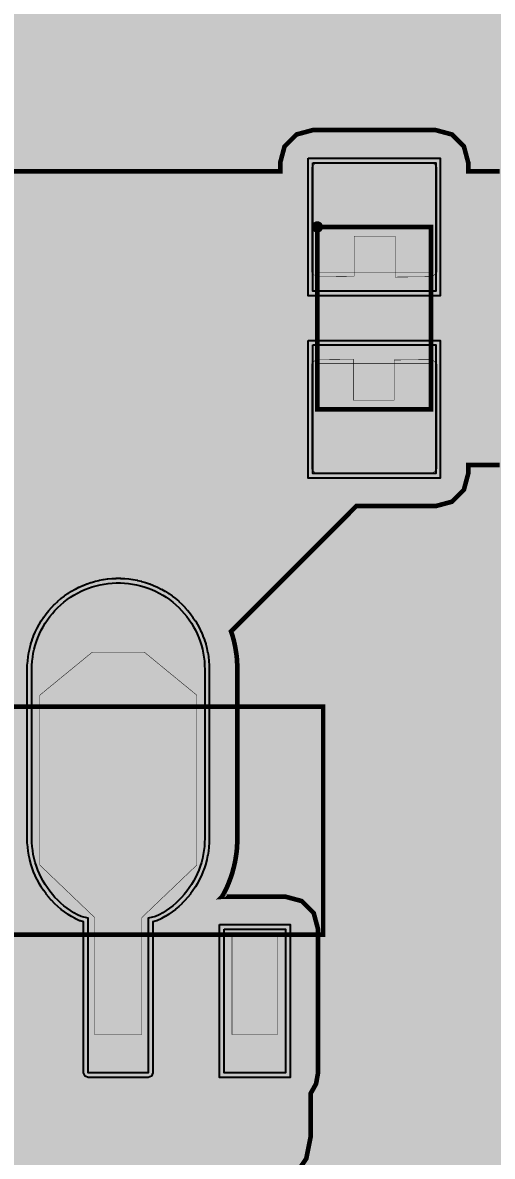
# Model space of a CAD drawing. Header units: millimetres. Extents: x -2 to 105, y -97 to 5.
# Drawn here: x 11.43 to 16.59, y -26.58 to -14.14 of the extents above; entities that cross this region are included whole.
import ezdxf

# ---------------------------------------------------------------- set-up
doc = ezdxf.new("R2010")
doc.units = ezdxf.units.MM
doc.header["$MEASUREMENT"] = 0
for name, color, linetype, true_color in [('Bottom-Layer', 7, 'Continuous', 0x0000ff), ('Component-Marking-Layer', 7, 'Continuous', 0x66ffcc), ('Component-Shape-Layer', 7, 'Continuous', 0x00cccc), ('Pin-Soldering-Layer', 7, 'Continuous', 0xcc9999), ('Top-Layer', 7, 'Continuous', 0xff0000), ('Top-Paste-Mask-Layer', 7, 'Continuous', 0x808080), ('Top-Silkscreen-Layer', 7, 'Continuous', 0xffcc00), ('Top-Solder-Mask-Layer', 7, 'Continuous', 0x800080)]:
    doc.layers.add(name, color=color, linetype=linetype, true_color=true_color)

msp = doc.modelspace()

# ---------------------------------------------------------------- hatches: boundary and pattern name
at = {"layer": 'Bottom-Layer'}
msp.add_hatch(color=256, dxfattribs=at).paths.add_polyline_path([(8.583, -71.73), (8.583, -81.591), (3, -81.591), (2.316, -81.501), (1.679, -81.237), (1.132, -80.817), (0.712, -80.27), (0.448, -79.633), (0.358, -78.949), (0.358, -2.949), (0.448, -2.265), (0.712, -1.628), (1.132, -1.081), (1.679, -0.661), (2.316, -0.397), (3, -0.307), (80, -0.307), (80.684, -0.397), (81.321, -0.661), (81.868, -1.081), (82.288, -1.628), (82.552, -2.265), (82.642, -2.949), (82.642, -78.949), (82.552, -79.633), (82.288, -80.27), (81.868, -80.817), (81.321, -81.237), (80.684, -81.501), (80, -81.591), (24.383, -81.591), (24.383, -71.73), (24.352, -71.657), (24.279, -71.626), (19.355, -71.626), (19.355, -70.781), (19.506, -70.516), (19.523, -70.212), (19.401, -69.932), (19.167, -69.736), (18.87, -69.666), (18.573, -69.736), (18.339, -69.932), (18.217, -70.212), (18.234, -70.516), (18.385, -70.781), (18.385, -71.626), (8.687, -71.626), (8.613, -71.657)])
at = {"layer": 'Component-Marking-Layer'}
msp.add_hatch(color=256, dxfattribs=at).paths.add_polyline_path([(14.608, -16.378, 1), (14.728, -16.378, 1)])
msp.add_hatch(color=256, dxfattribs=at).paths.add_polyline_path([(14.608, -16.378, 1), (14.728, -16.378, 1)])
at = {"layer": 'Pin-Soldering-Layer'}
for points in [[(14.668, -16.378), (15.918, -16.378), (15.918, -16.878), (14.668, -16.878)], [(14.668, -16.378), (15.918, -16.378), (15.918, -16.878), (14.668, -16.878)], [(15.918, -18.378), (14.668, -18.378), (14.668, -17.878), (15.918, -17.878)], [(15.918, -18.378), (14.668, -18.378), (14.668, -17.878), (15.918, -17.878)], [(12.221, -23.955), (11.619, -23.38), (11.619, -21.516), (12.194, -21.045), (12.769, -21.045), (13.344, -21.516), (13.344, -23.38), (12.741, -23.955), (12.741, -25.24), (12.221, -25.24)], [(12.221, -23.955), (11.619, -23.38), (11.619, -21.516), (12.194, -21.045), (12.769, -21.045), (13.344, -21.516), (13.344, -23.38), (12.741, -23.955), (12.741, -25.24), (12.221, -25.24)], [(14.231, -24.14), (14.231, -25.24), (13.731, -25.24), (13.731, -24.14)], [(14.231, -24.14), (14.231, -25.24), (13.731, -25.24), (13.731, -24.14)]]:
    msp.add_hatch(color=256, dxfattribs=at).paths.add_polyline_path(points)
at = {"layer": 'Top-Layer'}
for points in [[(0.358, -78.949), (0.358, -66.487), (0.373, -66.488), (0.387, -66.489), (0.45, -66.489), (0.45, -74.96), (0.497, -75.195), (0.63, -75.393), (1.607, -76.371), (1.287, -77.058), (1.158, -77.804), (1.23, -78.559), (1.498, -79.268), (1.943, -79.882), (2.534, -80.357), (3.228, -80.66), (3.978, -80.77), (4.731, -80.679), (5.433, -80.393), (6.035, -79.933), (6.495, -79.331), (6.781, -78.629), (6.872, -77.876), (6.762, -77.126), (6.459, -76.431), (5.984, -75.841), (5.37, -75.396), (4.661, -75.128), (3.907, -75.056), (3.16, -75.184), (2.473, -75.505), (1.675, -74.707), (1.675, -66.489), (1.737, -66.489), (1.913, -66.443), (2.044, -66.317), (2.095, -66.143), (6.18, -66.143), (6.232, -66.317), (6.362, -66.443), (6.538, -66.489), (7.538, -66.489), (7.713, -66.443), (7.844, -66.317), (7.896, -66.143), (9.88, -66.143), (9.932, -66.317), (10.062, -66.443), (10.238, -66.489), (11.238, -66.489), (11.417, -66.441), (11.548, -66.31), (11.596, -66.131), (11.596, -65.923), (12.145, -65.374), (12.278, -65.175), (12.325, -64.941), (12.325, -63.339), (12.387, -63.339), (12.567, -63.291), (12.698, -63.16), (12.746, -62.981), (12.746, -61.081), (12.698, -60.902), (12.567, -60.77), (12.387, -60.722), (12.325, -60.722), (12.325, -57.369), (12.387, -57.369), (12.567, -57.321), (12.698, -57.19), (12.746, -57.011), (12.746, -55.111), (12.698, -54.932), (12.567, -54.8), (12.387, -54.752), (11.037, -54.752), (10.866, -54.796), (10.736, -54.917), (10.736, -49.051), (10.926, -48.796), (10.974, -48.481), (10.871, -48.181), (10.639, -47.963), (10.333, -47.877), (10.022, -47.944), (10.022, -40.021), (9.985, -39.835), (9.88, -39.678), (8.074, -37.872), (7.917, -37.767), (7.731, -37.73), (3.84, -37.73), (3.566, -37.323), (3.158, -37.052), (2.677, -36.957), (2.196, -37.053), (1.789, -37.326), (1.516, -37.734), (1.421, -38.215), (1.516, -38.696), (1.789, -39.104), (2.196, -39.377), (2.677, -39.473), (3.158, -39.379), (3.566, -39.107), (3.84, -38.7), (7.53, -38.7), (8.498, -39.668), (8.161, -39.803), (7.947, -40.095), (7.918, -40.456), (8.083, -40.779), (8.083, -43.046), (8.04, -42.879), (7.942, -42.738), (5.596, -40.392), (5.439, -40.287), (5.253, -40.25), (3.831, -40.25), (3.55, -39.848), (3.137, -39.583), (2.655, -39.497), (2.176, -39.602), (1.773, -39.882), (1.508, -40.294), (1.421, -40.777), (1.525, -41.256), (1.804, -41.659), (2.216, -41.925), (2.699, -42.013), (3.178, -41.91), (3.582, -41.632), (3.848, -41.22), (5.052, -41.22), (7.114, -43.282), (7.114, -53.08), (4.338, -55.856), (1.984, -55.856), (1.964, -55.799), (1.935, -55.746), (1.98, -55.65), (1.996, -55.545), (1.996, -54.929), (2.137, -54.929), (2.317, -54.881), (2.448, -54.749), (2.496, -54.57), (2.496, -53.593), (3.112, -52.977), (3.245, -52.778), (3.291, -52.544), (3.291, -49.474), (3.652, -49.173), (3.877, -48.759), (3.934, -48.292), (3.816, -47.837), (3.539, -47.457), (3.141, -47.205), (2.679, -47.117), (2.217, -47.205), (1.819, -47.457), (1.542, -47.837), (1.424, -48.292), (1.481, -48.759), (1.706, -49.173), (2.067, -49.474), (2.067, -52.29), (1.315, -53.042), (0.358, -53.042), (0.358, -2.949), (0.448, -2.265), (0.712, -1.628), (1.132, -1.081), (1.679, -0.661), (2.316, -0.397), (3, -0.307), (80, -0.307), (80.684, -0.397), (81.321, -0.661), (81.868, -1.081), (82.288, -1.628), (82.552, -2.265), (82.642, -2.949), (82.642, -78.949), (82.552, -79.633), (82.288, -80.27), (81.868, -80.817), (81.321, -81.237), (80.684, -81.501), (80, -81.591), (24.383, -81.591), (24.383, -72.367), (26.365, -72.367), (26.551, -72.33), (26.708, -72.225), (26.962, -71.971), (27.067, -71.814), (27.104, -71.628), (27.104, -64.567), (27.067, -64.381), (26.962, -64.224), (26.302, -63.563), (26.145, -63.458), (25.959, -63.421), (23.673, -63.421), (23.487, -63.458), (23.33, -63.563), (22.249, -64.644), (22.144, -64.801), (22.107, -64.987), (22.107, -65.529), (21.887, -65.529), (21.708, -65.577), (21.577, -65.708), (21.529, -65.887), (21.529, -67.237), (21.577, -67.416), (21.708, -67.547), (21.887, -67.595), (23.297, -67.595), (23.464, -67.554), (23.592, -67.44), (23.721, -67.554), (23.887, -67.595), (25.297, -67.595), (25.476, -67.547), (25.607, -67.416), (25.655, -67.237), (25.655, -65.887), (25.607, -65.708), (25.476, -65.577), (25.297, -65.529), (23.887, -65.529), (23.721, -65.57), (23.592, -65.684), (23.464, -65.57), (23.297, -65.529), (23.077, -65.529), (23.077, -65.188), (23.874, -64.392), (25.758, -64.392), (26.134, -64.768), (26.134, -71.397), (22.976, -71.397), (22.976, -71.253), (23.196, -71.253), (23.362, -71.212), (23.491, -71.098), (23.619, -71.212), (23.786, -71.253), (25.196, -71.253), (25.375, -71.205), (25.506, -71.074), (25.554, -70.895), (25.554, -69.545), (25.506, -69.366), (25.375, -69.235), (25.196, -69.187), (23.786, -69.187), (23.619, -69.228), (23.491, -69.342), (23.362, -69.228), (23.196, -69.187), (21.786, -69.187), (21.607, -69.235), (21.476, -69.366), (21.428, -69.545), (21.428, -70.099), (20.852, -70.099), (20.587, -69.948), (20.282, -69.932), (20.003, -70.053), (19.807, -70.287), (19.737, -70.584), (19.807, -70.881), (20.003, -71.115), (20.282, -71.237), (20.587, -71.22), (20.852, -71.069), (21.473, -71.069), (21.604, -71.204), (21.786, -71.253), (22.006, -71.253), (22.006, -71.626), (14.098, -71.626), (14.102, -71.589), (14.103, -71.552), (14.103, -71.362), (14.184, -71.362), (14.364, -71.314), (14.495, -71.183), (14.543, -71.004), (14.543, -69.811), (14.694, -69.66), (14.694, -71.004), (14.742, -71.183), (14.873, -71.314), (15.052, -71.362), (16.184, -71.362), (16.364, -71.314), (16.495, -71.183), (16.543, -71.004), (16.543, -69.627), (16.495, -69.448), (16.364, -69.317), (16.184, -69.269), (15.085, -69.269), (17.869, -66.485), (17.974, -66.327), (18.011, -66.142), (18.011, -52.987), (18.162, -52.722), (18.179, -52.418), (18.057, -52.138), (17.823, -51.942), (17.526, -51.872), (17.229, -51.942), (16.995, -52.138), (16.873, -52.418), (16.89, -52.722), (17.041, -52.987), (17.041, -54.978), (16.883, -54.714), (16.624, -54.55), (16.319, -54.52), (16.033, -54.63), (15.827, -54.858), (15.746, -55.154), (13.322, -57.577), (13.217, -57.734), (13.18, -57.92), (13.18, -66.449), (10.462, -69.167), (9.476, -69.167), (9.297, -69.215), (9.166, -69.346), (9.118, -69.525), (9.118, -70.902), (9.166, -71.081), (9.297, -71.212), (9.476, -71.26), (9.573, -71.26), (9.573, -71.626), (8.687, -71.626), (8.613, -71.657), (8.583, -71.73), (8.583, -81.591), (3, -81.591), (2.316, -81.501), (1.679, -81.237), (1.132, -80.817), (0.712, -80.27), (0.448, -79.633)], [(6.528, -22.913), (6.465, -22.913), (6.286, -22.961), (6.155, -23.092), (6.107, -23.271), (6.107, -24.681), (6.148, -24.848), (6.262, -24.976), (6.148, -25.104), (6.107, -25.271), (6.107, -26.681), (6.155, -26.86), (6.286, -26.991), (6.465, -27.039), (6.856, -27.039), (6.856, -28.935), (6.678, -29.065), (6.61, -29.275), (6.61, -30.775), (6.658, -30.954), (6.789, -31.085), (6.968, -31.133), (7.968, -31.133), (8.147, -31.085), (8.278, -30.954), (8.326, -30.775), (8.326, -29.275), (8.258, -29.065), (8.08, -28.935), (8.08, -27.198), (8.179, -27.223), (8.28, -27.231), (13.727, -27.231), (13.962, -27.185), (14.16, -27.052), (14.414, -26.798), (14.547, -26.6), (14.594, -26.365), (14.594, -25.888), (14.654, -25.781), (14.676, -25.66), (14.676, -24.085), (14.628, -23.906), (14.496, -23.775), (14.317, -23.727), (13.645, -23.727), (13.634, -23.727), (13.622, -23.728), (13.623, -23.727), (13.623, -23.725), (13.644, -23.686), (13.648, -23.679), (13.652, -23.671), (13.671, -23.631), (13.675, -23.623), (13.678, -23.616), (13.695, -23.575), (13.698, -23.567), (13.701, -23.559), (13.717, -23.517), (13.72, -23.509), (13.722, -23.501), (13.736, -23.459), (13.738, -23.451), (13.74, -23.442), (13.752, -23.399), (13.754, -23.391), (13.755, -23.383), (13.765, -23.34), (13.766, -23.331), (13.768, -23.323), (13.775, -23.279), (13.776, -23.271), (13.778, -23.262), (13.783, -23.218), (13.784, -23.21), (13.784, -23.201), (13.787, -23.157), (13.788, -23.149), (13.788, -23.141), (13.789, -23.096), (13.789, -23.092), (13.789, -23.087), (13.789, -21.233), (13.789, -21.229), (13.789, -21.225), (13.788, -21.18), (13.788, -21.172), (13.787, -21.164), (13.784, -21.119), (13.784, -21.111), (13.783, -21.102), (13.778, -21.058), (13.776, -21.05), (13.775, -21.042), (13.768, -20.998), (13.766, -20.989), (13.765, -20.981), (13.755, -20.937), (13.754, -20.929), (13.752, -20.921), (13.74, -20.878), (13.738, -20.87), (13.736, -20.862), (13.722, -20.82), (13.722, -20.818), (13.721, -20.816), (15.096, -19.441), (15.968, -19.441), (16.147, -19.393), (16.278, -19.262), (16.326, -19.083), (16.326, -18.99), (16.67, -18.99), (16.67, -19.087), (16.718, -19.266), (16.849, -19.397), (17.028, -19.445), (18.378, -19.445), (18.557, -19.397), (18.688, -19.266), (18.736, -19.087), (18.736, -18.994), (20.907, -18.994), (22.003, -20.091), (21.961, -20.559), (22.094, -21.011), (22.384, -21.381), (22.79, -21.62), (23.254, -21.693), (23.714, -21.589), (24.103, -21.325), (24.367, -20.936), (24.47, -20.477), (24.398, -20.012), (24.159, -19.606), (23.789, -19.316), (23.337, -19.183), (22.869, -19.225), (21.593, -17.949), (21.394, -17.817), (21.16, -17.77), (18.736, -17.77), (18.736, -17.677), (18.695, -17.511), (18.581, -17.382), (18.695, -17.254), (18.736, -17.087), (18.736, -16.994), (19.455, -16.994), (19.774, -17.042), (20.078, -16.934), (20.295, -16.695), (20.374, -16.382), (20.295, -16.069), (20.078, -15.83), (19.774, -15.722), (19.455, -15.77), (18.736, -15.77), (18.736, -15.677), (18.688, -15.498), (18.557, -15.367), (18.378, -15.319), (17.028, -15.319), (16.849, -15.367), (16.718, -15.498), (16.67, -15.677), (16.67, -15.766), (16.326, -15.766), (16.326, -15.673), (16.278, -15.494), (16.147, -15.363), (15.968, -15.315), (14.618, -15.315), (14.439, -15.363), (14.308, -15.494), (14.26, -15.673), (14.26, -15.766), (11.003, -15.766), (10.769, -15.812), (10.571, -15.945), (9.144, -17.371), (3.823, -17.371), (3.551, -16.988), (3.157, -16.731), (2.696, -16.637), (2.233, -16.719), (1.832, -16.965), (1.55, -17.341), (1.425, -17.794), (1.475, -18.262), (1.694, -18.678), (2.05, -18.985), (2.494, -19.14), (2.964, -19.12), (3.394, -18.93), (3.724, -18.595), (3.76, -18.595), (6.528, -21.364)], [(14.618, -15.673), (15.968, -15.673), (15.968, -17.083), (14.618, -17.083)], [(14.618, -17.673), (15.968, -17.673), (15.968, -19.083), (14.618, -19.083)], [(13.431, -21.233), (13.431, -23.087), (13.43, -23.132), (13.427, -23.176), (13.422, -23.221), (13.415, -23.265), (13.405, -23.308), (13.394, -23.351), (13.381, -23.394), (13.365, -23.435), (13.348, -23.477), (13.329, -23.517), (13.308, -23.556), (13.285, -23.594), (13.26, -23.631), (13.234, -23.667), (13.206, -23.702), (13.176, -23.735), (13.145, -23.767), (13.112, -23.797), (13.079, -23.826), (13.043, -23.853), (13.007, -23.879), (12.969, -23.903), (12.93, -23.925), (12.891, -23.945), (12.811, -23.963), (12.811, -25.66), (12.151, -25.66), (12.151, -23.963), (12.072, -23.945), (12.032, -23.925), (11.993, -23.903), (11.956, -23.879), (11.919, -23.853), (11.884, -23.826), (11.85, -23.797), (11.817, -23.767), (11.786, -23.735), (11.757, -23.702), (11.729, -23.667), (11.702, -23.631), (11.678, -23.594), (11.655, -23.556), (11.634, -23.517), (11.615, -23.477), (11.597, -23.435), (11.582, -23.394), (11.569, -23.351), (11.557, -23.308), (11.548, -23.265), (11.541, -23.221), (11.535, -23.176), (11.532, -23.132), (11.531, -23.087), (11.531, -21.233), (11.532, -21.189), (11.535, -21.144), (11.541, -21.1), (11.548, -21.056), (11.557, -21.012), (11.569, -20.969), (11.582, -20.927), (11.597, -20.885), (11.615, -20.844), (11.634, -20.804), (11.655, -20.765), (11.678, -20.726), (11.702, -20.689), (11.729, -20.653), (11.757, -20.619), (11.786, -20.585), (11.817, -20.554), (11.85, -20.523), (11.884, -20.494), (11.919, -20.467), (11.956, -20.442), (11.993, -20.418), (12.032, -20.396), (12.072, -20.376), (12.113, -20.358), (12.154, -20.341), (12.196, -20.327), (12.239, -20.315), (12.282, -20.304), (12.326, -20.296), (12.37, -20.29), (12.414, -20.286), (12.459, -20.283), (12.504, -20.283), (12.548, -20.286), (12.592, -20.29), (12.636, -20.296), (12.68, -20.304), (12.724, -20.315), (12.766, -20.327), (12.808, -20.341), (12.85, -20.358), (12.891, -20.376), (12.93, -20.396), (12.969, -20.418), (13.007, -20.442), (13.043, -20.467), (13.079, -20.494), (13.112, -20.523), (13.145, -20.554), (13.176, -20.585), (13.206, -20.619), (13.234, -20.653), (13.26, -20.689), (13.285, -20.726), (13.308, -20.765), (13.329, -20.804), (13.348, -20.844), (13.365, -20.885), (13.381, -20.927), (13.394, -20.969), (13.405, -21.012), (13.415, -21.056), (13.422, -21.1), (13.427, -21.144), (13.43, -21.189)], [(13.645, -24.085), (14.317, -24.085), (14.317, -25.66), (13.645, -25.66)]]:
    msp.add_hatch(color=256, dxfattribs=at).paths.add_polyline_path(points)
at = {"layer": 'Top-Paste-Mask-Layer'}
for points in [[(14.653, -15.673), (15.933, -15.673), (15.983, -15.723), (15.983, -16.873), (15.933, -16.923), (15.523, -16.928), (15.523, -16.478), (15.073, -16.478), (15.073, -16.918), (14.653, -16.923), (14.603, -16.873), (14.603, -15.723)], [(14.653, -15.673), (15.933, -15.673), (15.983, -15.723), (15.983, -16.873), (15.933, -16.923), (15.523, -16.928), (15.523, -16.478), (15.073, -16.478), (15.073, -16.918), (14.653, -16.923), (14.603, -16.873), (14.603, -15.723)], [(15.933, -19.083), (14.653, -19.083), (14.603, -19.033), (14.603, -17.883), (14.653, -17.833), (15.063, -17.828), (15.063, -18.278), (15.513, -18.278), (15.513, -17.838), (15.933, -17.833), (15.983, -17.883), (15.983, -19.033)], [(15.933, -19.083), (14.653, -19.083), (14.603, -19.033), (14.603, -17.883), (14.653, -17.833), (15.063, -17.828), (15.063, -18.278), (15.513, -18.278), (15.513, -17.838), (15.933, -17.833), (15.983, -17.883), (15.983, -19.033)], [(13.431, -21.233), (13.431, -23.087), (13.43, -23.132), (13.427, -23.176), (13.422, -23.221), (13.415, -23.265), (13.405, -23.308), (13.394, -23.351), (13.381, -23.394), (13.365, -23.435), (13.348, -23.477), (13.329, -23.517), (13.308, -23.556), (13.285, -23.594), (13.26, -23.631), (13.234, -23.667), (13.206, -23.702), (13.176, -23.735), (13.145, -23.767), (13.112, -23.797), (13.079, -23.826), (13.043, -23.853), (13.007, -23.879), (12.969, -23.903), (12.93, -23.925), (12.891, -23.945), (12.811, -23.963), (12.811, -25.66), (12.151, -25.66), (12.151, -23.963), (12.072, -23.945), (12.032, -23.925), (11.993, -23.903), (11.956, -23.879), (11.919, -23.853), (11.884, -23.826), (11.85, -23.797), (11.817, -23.767), (11.786, -23.735), (11.757, -23.702), (11.729, -23.667), (11.702, -23.631), (11.678, -23.594), (11.655, -23.556), (11.634, -23.517), (11.615, -23.477), (11.597, -23.435), (11.582, -23.394), (11.569, -23.351), (11.557, -23.308), (11.548, -23.265), (11.541, -23.221), (11.535, -23.176), (11.532, -23.132), (11.531, -23.087), (11.531, -21.233), (11.532, -21.189), (11.535, -21.144), (11.541, -21.1), (11.548, -21.056), (11.557, -21.012), (11.569, -20.969), (11.582, -20.927), (11.597, -20.885), (11.615, -20.844), (11.634, -20.804), (11.655, -20.765), (11.678, -20.726), (11.702, -20.689), (11.729, -20.653), (11.757, -20.619), (11.786, -20.585), (11.817, -20.554), (11.85, -20.523), (11.884, -20.494), (11.919, -20.467), (11.956, -20.442), (11.993, -20.418), (12.032, -20.396), (12.072, -20.376), (12.113, -20.358), (12.154, -20.341), (12.196, -20.327), (12.239, -20.315), (12.282, -20.304), (12.326, -20.296), (12.37, -20.29), (12.414, -20.286), (12.459, -20.283), (12.504, -20.283), (12.548, -20.286), (12.592, -20.29), (12.636, -20.296), (12.68, -20.304), (12.724, -20.315), (12.766, -20.327), (12.808, -20.341), (12.85, -20.358), (12.891, -20.376), (12.93, -20.396), (12.969, -20.418), (13.007, -20.442), (13.043, -20.467), (13.079, -20.494), (13.112, -20.523), (13.145, -20.554), (13.176, -20.585), (13.206, -20.619), (13.234, -20.653), (13.26, -20.689), (13.285, -20.726), (13.308, -20.765), (13.329, -20.804), (13.348, -20.844), (13.365, -20.885), (13.381, -20.927), (13.394, -20.969), (13.405, -21.012), (13.415, -21.056), (13.422, -21.1), (13.427, -21.144), (13.43, -21.189)], [(13.645, -24.085), (14.317, -24.085), (14.317, -25.66), (13.645, -25.66)]]:
    msp.add_hatch(color=256, dxfattribs=at).paths.add_polyline_path(points)
at = {"layer": 'Top-Solder-Mask-Layer'}
for points in [[(14.567, -15.622), (16.019, -15.622), (16.019, -17.134), (14.567, -17.134)], [(14.567, -17.622), (16.019, -17.622), (16.019, -19.134), (14.567, -19.134)], [(13.48, -21.187), (13.481, -21.232), (13.481, -21.233), (13.481, -21.233), (13.481, -23.087), (13.481, -23.088), (13.481, -23.089), (13.48, -23.133), (13.48, -23.134), (13.48, -23.135), (13.477, -23.18), (13.477, -23.181), (13.477, -23.182), (13.472, -23.226), (13.471, -23.228), (13.471, -23.229), (13.464, -23.273), (13.464, -23.274), (13.463, -23.275), (13.454, -23.319), (13.454, -23.32), (13.454, -23.321), (13.442, -23.364), (13.442, -23.365), (13.442, -23.366), (13.428, -23.409), (13.428, -23.41), (13.427, -23.411), (13.412, -23.453), (13.412, -23.454), (13.411, -23.455), (13.394, -23.496), (13.394, -23.497), (13.393, -23.498), (13.374, -23.538), (13.373, -23.539), (13.373, -23.54), (13.352, -23.58), (13.351, -23.581), (13.351, -23.582), (13.328, -23.62), (13.327, -23.621), (13.326, -23.622), (13.302, -23.659), (13.301, -23.66), (13.3, -23.661), (13.274, -23.697), (13.273, -23.698), (13.273, -23.699), (13.245, -23.733), (13.244, -23.734), (13.243, -23.735), (13.214, -23.768), (13.213, -23.769), (13.212, -23.77), (13.181, -23.802), (13.18, -23.803), (13.179, -23.804), (13.147, -23.834), (13.146, -23.835), (13.145, -23.836), (13.111, -23.864), (13.11, -23.865), (13.109, -23.866), (13.074, -23.893), (13.073, -23.894), (13.072, -23.894), (13.035, -23.92), (13.034, -23.921), (13.033, -23.921), (12.996, -23.945), (12.995, -23.946), (12.994, -23.946), (12.955, -23.968), (12.954, -23.969), (12.953, -23.969), (12.913, -23.989), (12.908, -23.992), (12.902, -23.993), (12.861, -24.003), (12.861, -25.66), (12.847, -25.696), (12.811, -25.71), (12.151, -25.71), (12.116, -25.696), (12.101, -25.66), (12.101, -24.003), (12.061, -23.993), (12.055, -23.992), (12.049, -23.989), (12.01, -23.969), (12.009, -23.969), (12.008, -23.968), (11.969, -23.946), (11.968, -23.946), (11.967, -23.945), (11.929, -23.921), (11.928, -23.921), (11.927, -23.92), (11.891, -23.894), (11.89, -23.894), (11.889, -23.893), (11.853, -23.866), (11.853, -23.865), (11.852, -23.864), (11.818, -23.836), (11.817, -23.835), (11.816, -23.834), (11.783, -23.804), (11.782, -23.803), (11.782, -23.802), (11.751, -23.77), (11.75, -23.769), (11.749, -23.768), (11.719, -23.735), (11.719, -23.734), (11.718, -23.733), (11.69, -23.699), (11.689, -23.698), (11.688, -23.697), (11.662, -23.661), (11.661, -23.66), (11.661, -23.659), (11.636, -23.622), (11.635, -23.621), (11.635, -23.62), (11.612, -23.582), (11.611, -23.581), (11.611, -23.58), (11.59, -23.54), (11.589, -23.539), (11.589, -23.538), (11.569, -23.498), (11.569, -23.497), (11.568, -23.496), (11.551, -23.455), (11.551, -23.454), (11.55, -23.453), (11.535, -23.411), (11.535, -23.41), (11.534, -23.409), (11.521, -23.366), (11.521, -23.365), (11.52, -23.364), (11.509, -23.321), (11.509, -23.32), (11.508, -23.319), (11.499, -23.275), (11.499, -23.274), (11.499, -23.273), (11.491, -23.229), (11.491, -23.228), (11.491, -23.226), (11.486, -23.182), (11.486, -23.181), (11.486, -23.18), (11.482, -23.135), (11.482, -23.134), (11.482, -23.133), (11.481, -23.089), (11.481, -23.088), (11.481, -23.087), (11.481, -21.233), (11.481, -21.233), (11.481, -21.232), (11.482, -21.187), (11.482, -21.186), (11.482, -21.185), (11.486, -21.141), (11.486, -21.14), (11.486, -21.138), (11.491, -21.094), (11.491, -21.093), (11.491, -21.092), (11.499, -21.048), (11.499, -21.047), (11.499, -21.046), (11.508, -21.002), (11.509, -21.001), (11.509, -21), (11.52, -20.957), (11.521, -20.956), (11.521, -20.954), (11.534, -20.912), (11.535, -20.911), (11.535, -20.91), (11.55, -20.868), (11.551, -20.867), (11.551, -20.866), (11.568, -20.825), (11.569, -20.824), (11.569, -20.823), (11.589, -20.782), (11.589, -20.781), (11.59, -20.78), (11.611, -20.741), (11.611, -20.74), (11.612, -20.739), (11.635, -20.701), (11.635, -20.7), (11.636, -20.699), (11.661, -20.662), (11.661, -20.661), (11.662, -20.66), (11.688, -20.624), (11.689, -20.623), (11.69, -20.622), (11.718, -20.587), (11.719, -20.586), (11.719, -20.586), (11.749, -20.552), (11.75, -20.551), (11.751, -20.551), (11.782, -20.519), (11.782, -20.518), (11.783, -20.517), (11.816, -20.487), (11.817, -20.486), (11.818, -20.485), (11.852, -20.456), (11.853, -20.456), (11.853, -20.455), (11.889, -20.428), (11.89, -20.427), (11.891, -20.426), (11.927, -20.401), (11.928, -20.4), (11.929, -20.399), (11.967, -20.376), (11.968, -20.375), (11.969, -20.375), (12.008, -20.353), (12.009, -20.352), (12.01, -20.351), (12.049, -20.331), (12.05, -20.331), (12.051, -20.33), (12.092, -20.312), (12.093, -20.312), (12.094, -20.311), (12.136, -20.295), (12.137, -20.294), (12.138, -20.294), (12.18, -20.28), (12.181, -20.279), (12.182, -20.279), (12.225, -20.267), (12.226, -20.266), (12.227, -20.266), (12.271, -20.256), (12.272, -20.255), (12.273, -20.255), (12.317, -20.247), (12.318, -20.247), (12.319, -20.246), (12.363, -20.24), (12.364, -20.24), (12.365, -20.24), (12.41, -20.236), (12.411, -20.236), (12.412, -20.236), (12.457, -20.234), (12.458, -20.233), (12.459, -20.233), (12.504, -20.233), (12.505, -20.233), (12.506, -20.234), (12.55, -20.236), (12.551, -20.236), (12.553, -20.236), (12.597, -20.24), (12.598, -20.24), (12.599, -20.24), (12.643, -20.246), (12.645, -20.247), (12.646, -20.247), (12.69, -20.255), (12.691, -20.255), (12.692, -20.256), (12.735, -20.266), (12.736, -20.266), (12.737, -20.267), (12.78, -20.279), (12.781, -20.279), (12.782, -20.28), (12.825, -20.294), (12.826, -20.294), (12.827, -20.295), (12.868, -20.311), (12.869, -20.312), (12.87, -20.312), (12.911, -20.33), (12.912, -20.331), (12.913, -20.331), (12.953, -20.351), (12.954, -20.352), (12.955, -20.353), (12.994, -20.375), (12.995, -20.375), (12.996, -20.376), (13.033, -20.399), (13.034, -20.4), (13.035, -20.401), (13.072, -20.426), (13.073, -20.427), (13.074, -20.428), (13.109, -20.455), (13.11, -20.456), (13.111, -20.456), (13.145, -20.485), (13.146, -20.486), (13.147, -20.487), (13.179, -20.517), (13.18, -20.518), (13.181, -20.519), (13.212, -20.551), (13.213, -20.551), (13.214, -20.552), (13.243, -20.586), (13.244, -20.586), (13.245, -20.587), (13.273, -20.622), (13.273, -20.623), (13.274, -20.624), (13.3, -20.66), (13.301, -20.661), (13.302, -20.662), (13.326, -20.699), (13.327, -20.7), (13.328, -20.701), (13.351, -20.739), (13.351, -20.74), (13.352, -20.741), (13.373, -20.78), (13.373, -20.781), (13.374, -20.782), (13.393, -20.823), (13.394, -20.824), (13.394, -20.825), (13.411, -20.866), (13.412, -20.867), (13.412, -20.868), (13.427, -20.91), (13.428, -20.911), (13.428, -20.912), (13.442, -20.954), (13.442, -20.956), (13.442, -20.957), (13.454, -21), (13.454, -21.001), (13.454, -21.002), (13.463, -21.046), (13.464, -21.047), (13.464, -21.048), (13.471, -21.092), (13.471, -21.093), (13.472, -21.094), (13.477, -21.138), (13.477, -21.14), (13.477, -21.141), (13.48, -21.185), (13.48, -21.186)], [(13.595, -24.034), (14.368, -24.034), (14.368, -25.711), (13.595, -25.711)]]:
    msp.add_hatch(color=256, dxfattribs=at).paths.add_polyline_path(points)

# ---------------------------------------------------------------- linework, layer by layer
at = {"layer": 'Component-Marking-Layer', "const_width": 0.00508}
msp.add_lwpolyline([(14.608, -16.378, 1), (14.728, -16.378, 1)], format="xyb", close=True, dxfattribs=at)
msp.add_lwpolyline([(14.608, -16.378, 1), (14.728, -16.378, 1)], format="xyb", close=True, dxfattribs=at)
at = {"layer": 'Component-Shape-Layer', "const_width": 0.0508}
for points in [[(14.668, -16.378), (15.918, -16.378), (15.918, -18.378), (14.668, -18.378)], [(14.668, -16.378), (15.918, -16.378), (15.918, -18.378), (14.668, -18.378)], [(10.232, -21.643), (14.732, -21.643), (14.732, -24.143), (10.232, -24.143)], [(10.232, -21.643), (14.732, -21.643), (14.732, -24.143), (10.232, -24.143)]]:
    msp.add_lwpolyline(points, close=True, dxfattribs=at)
at = {"layer": 'Pin-Soldering-Layer', "const_width": 0.00508}
for points in [[(14.668, -16.378), (15.918, -16.378), (15.918, -16.878), (14.668, -16.878)], [(14.668, -16.378), (15.918, -16.378), (15.918, -16.878), (14.668, -16.878)], [(15.918, -18.378), (14.668, -18.378), (14.668, -17.878), (15.918, -17.878)], [(15.918, -18.378), (14.668, -18.378), (14.668, -17.878), (15.918, -17.878)], [(12.221, -23.955), (11.619, -23.38), (11.619, -21.516), (12.194, -21.045), (12.769, -21.045), (13.344, -21.516), (13.344, -23.38), (12.741, -23.955), (12.741, -25.24), (12.221, -25.24)], [(12.221, -23.955), (11.619, -23.38), (11.619, -21.516), (12.194, -21.045), (12.769, -21.045), (13.344, -21.516), (13.344, -23.38), (12.741, -23.955), (12.741, -25.24), (12.221, -25.24)], [(14.231, -24.14), (14.231, -25.24), (13.731, -25.24), (13.731, -24.14)], [(14.231, -24.14), (14.231, -25.24), (13.731, -25.24), (13.731, -24.14)]]:
    msp.add_lwpolyline(points, close=True, dxfattribs=at)
at = {"layer": 'Top-Layer'}
for points, const_width in [([(16.67, -15.766), (16.326, -15.766), (16.326, -15.673), (16.278, -15.494), (16.147, -15.363), (15.968, -15.315), (14.618, -15.315), (14.439, -15.363), (14.308, -15.494), (14.26, -15.673), (14.26, -15.766), (11.003, -15.766)], 0.0508), ([(15.293, -16.378), (11.003, -16.378)], 0.508), ([(15.293, -16.378), (17.699, -16.378)], 0.508), ([(12.481, -21.19), (15.293, -18.378)], 0.508), ([(15.293, -18.378), (17.699, -18.378)], 0.508), ([(14.414, -26.798), (14.547, -26.6), (14.594, -26.365), (14.594, -25.888), (14.654, -25.781), (14.676, -25.66), (14.676, -24.085), (14.628, -23.906), (14.496, -23.775), (14.317, -23.727), (13.645, -23.727), (13.634, -23.727), (13.622, -23.728), (13.623, -23.727), (13.623, -23.725), (13.644, -23.686), (13.648, -23.679), (13.652, -23.671), (13.671, -23.631), (13.675, -23.623), (13.678, -23.616), (13.695, -23.575), (13.698, -23.567), (13.701, -23.559), (13.717, -23.517), (13.72, -23.509), (13.722, -23.501), (13.736, -23.459), (13.738, -23.451), (13.74, -23.442), (13.752, -23.399), (13.754, -23.391), (13.755, -23.383), (13.765, -23.34), (13.766, -23.331), (13.768, -23.323), (13.775, -23.279), (13.776, -23.271), (13.778, -23.262), (13.783, -23.218), (13.784, -23.21), (13.784, -23.201), (13.787, -23.157), (13.788, -23.149), (13.788, -23.141), (13.789, -23.096), (13.789, -23.092), (13.789, -23.087), (13.789, -21.233), (13.789, -21.229), (13.789, -21.225), (13.788, -21.18), (13.788, -21.172), (13.787, -21.164), (13.784, -21.119), (13.784, -21.111), (13.783, -21.102), (13.778, -21.058), (13.776, -21.05), (13.775, -21.042), (13.768, -20.998), (13.766, -20.989), (13.765, -20.981), (13.755, -20.937), (13.754, -20.929), (13.752, -20.921), (13.74, -20.878), (13.738, -20.87), (13.736, -20.862), (13.722, -20.82), (13.722, -20.818), (13.721, -20.816), (15.096, -19.441), (15.968, -19.441), (16.147, -19.393), (16.278, -19.262), (16.326, -19.083), (16.326, -18.99), (16.67, -18.99)], 0.0508), ([(12.481, -22.16), (12.481, -21.19)], 0.508), ([(13.981, -24.873), (13.981, -26.365)], 0.508), ([(13.981, -26.365), (13.727, -26.619)], 0.508), ([(13.727, -26.619), (8.28, -26.619)], 0.508)]:
    msp.add_lwpolyline(points, dxfattribs=dict(at, const_width=const_width))
for points in [[(14.618, -15.673), (15.968, -15.673), (15.968, -17.083), (14.618, -17.083)], [(14.618, -17.673), (15.968, -17.673), (15.968, -19.083), (14.618, -19.083)], [(13.431, -21.233), (13.431, -23.087), (13.43, -23.132), (13.427, -23.176), (13.422, -23.221), (13.415, -23.265), (13.405, -23.308), (13.394, -23.351), (13.381, -23.394), (13.365, -23.435), (13.348, -23.477), (13.329, -23.517), (13.308, -23.556), (13.285, -23.594), (13.26, -23.631), (13.234, -23.667), (13.206, -23.702), (13.176, -23.735), (13.145, -23.767), (13.112, -23.797), (13.079, -23.826), (13.043, -23.853), (13.007, -23.879), (12.969, -23.903), (12.93, -23.925), (12.891, -23.945), (12.811, -23.963), (12.811, -25.66), (12.151, -25.66), (12.151, -23.963), (12.072, -23.945), (12.032, -23.925), (11.993, -23.903), (11.956, -23.879), (11.919, -23.853), (11.884, -23.826), (11.85, -23.797), (11.817, -23.767), (11.786, -23.735), (11.757, -23.702), (11.729, -23.667), (11.702, -23.631), (11.678, -23.594), (11.655, -23.556), (11.634, -23.517), (11.615, -23.477), (11.597, -23.435), (11.582, -23.394), (11.569, -23.351), (11.557, -23.308), (11.548, -23.265), (11.541, -23.221), (11.535, -23.176), (11.532, -23.132), (11.531, -23.087), (11.531, -21.233), (11.532, -21.189), (11.535, -21.144), (11.541, -21.1), (11.548, -21.056), (11.557, -21.012), (11.569, -20.969), (11.582, -20.927), (11.597, -20.885), (11.615, -20.844), (11.634, -20.804), (11.655, -20.765), (11.678, -20.726), (11.702, -20.689), (11.729, -20.653), (11.757, -20.619), (11.786, -20.585), (11.817, -20.554), (11.85, -20.523), (11.884, -20.494), (11.919, -20.467), (11.956, -20.442), (11.993, -20.418), (12.032, -20.396), (12.072, -20.376), (12.113, -20.358), (12.154, -20.341), (12.196, -20.327), (12.239, -20.315), (12.282, -20.304), (12.326, -20.296), (12.37, -20.29), (12.414, -20.286), (12.459, -20.283), (12.504, -20.283), (12.548, -20.286), (12.592, -20.29), (12.636, -20.296), (12.68, -20.304), (12.724, -20.315), (12.766, -20.327), (12.808, -20.341), (12.85, -20.358), (12.891, -20.376), (12.93, -20.396), (12.969, -20.418), (13.007, -20.442), (13.043, -20.467), (13.079, -20.494), (13.112, -20.523), (13.145, -20.554), (13.176, -20.585), (13.206, -20.619), (13.234, -20.653), (13.26, -20.689), (13.285, -20.726), (13.308, -20.765), (13.329, -20.804), (13.348, -20.844), (13.365, -20.885), (13.381, -20.927), (13.394, -20.969), (13.405, -21.012), (13.415, -21.056), (13.422, -21.1), (13.427, -21.144), (13.43, -21.189)], [(13.645, -24.085), (14.317, -24.085), (14.317, -25.66), (13.645, -25.66)]]:
    msp.add_lwpolyline(points, close=True, dxfattribs=at)
at = {"layer": 'Top-Paste-Mask-Layer', "const_width": 0.00508}
for points in [[(14.653, -15.673), (15.933, -15.673), (15.983, -15.723), (15.983, -16.873), (15.933, -16.923), (15.523, -16.928), (15.523, -16.478), (15.073, -16.478), (15.073, -16.918), (14.653, -16.923), (14.603, -16.873), (14.603, -15.723)], [(14.653, -15.673), (15.933, -15.673), (15.983, -15.723), (15.983, -16.873), (15.933, -16.923), (15.523, -16.928), (15.523, -16.478), (15.073, -16.478), (15.073, -16.918), (14.653, -16.923), (14.603, -16.873), (14.603, -15.723)], [(15.933, -19.083), (14.653, -19.083), (14.603, -19.033), (14.603, -17.883), (14.653, -17.833), (15.063, -17.828), (15.063, -18.278), (15.513, -18.278), (15.513, -17.838), (15.933, -17.833), (15.983, -17.883), (15.983, -19.033)], [(15.933, -19.083), (14.653, -19.083), (14.603, -19.033), (14.603, -17.883), (14.653, -17.833), (15.063, -17.828), (15.063, -18.278), (15.513, -18.278), (15.513, -17.838), (15.933, -17.833), (15.983, -17.883), (15.983, -19.033)]]:
    msp.add_lwpolyline(points, close=True, dxfattribs=at)
at = {"layer": 'Top-Paste-Mask-Layer'}
for points in [[(13.431, -21.233), (13.431, -23.087), (13.43, -23.132), (13.427, -23.176), (13.422, -23.221), (13.415, -23.265), (13.405, -23.308), (13.394, -23.351), (13.381, -23.394), (13.365, -23.435), (13.348, -23.477), (13.329, -23.517), (13.308, -23.556), (13.285, -23.594), (13.26, -23.631), (13.234, -23.667), (13.206, -23.702), (13.176, -23.735), (13.145, -23.767), (13.112, -23.797), (13.079, -23.826), (13.043, -23.853), (13.007, -23.879), (12.969, -23.903), (12.93, -23.925), (12.891, -23.945), (12.811, -23.963), (12.811, -25.66), (12.151, -25.66), (12.151, -23.963), (12.072, -23.945), (12.032, -23.925), (11.993, -23.903), (11.956, -23.879), (11.919, -23.853), (11.884, -23.826), (11.85, -23.797), (11.817, -23.767), (11.786, -23.735), (11.757, -23.702), (11.729, -23.667), (11.702, -23.631), (11.678, -23.594), (11.655, -23.556), (11.634, -23.517), (11.615, -23.477), (11.597, -23.435), (11.582, -23.394), (11.569, -23.351), (11.557, -23.308), (11.548, -23.265), (11.541, -23.221), (11.535, -23.176), (11.532, -23.132), (11.531, -23.087), (11.531, -21.233), (11.532, -21.189), (11.535, -21.144), (11.541, -21.1), (11.548, -21.056), (11.557, -21.012), (11.569, -20.969), (11.582, -20.927), (11.597, -20.885), (11.615, -20.844), (11.634, -20.804), (11.655, -20.765), (11.678, -20.726), (11.702, -20.689), (11.729, -20.653), (11.757, -20.619), (11.786, -20.585), (11.817, -20.554), (11.85, -20.523), (11.884, -20.494), (11.919, -20.467), (11.956, -20.442), (11.993, -20.418), (12.032, -20.396), (12.072, -20.376), (12.113, -20.358), (12.154, -20.341), (12.196, -20.327), (12.239, -20.315), (12.282, -20.304), (12.326, -20.296), (12.37, -20.29), (12.414, -20.286), (12.459, -20.283), (12.504, -20.283), (12.548, -20.286), (12.592, -20.29), (12.636, -20.296), (12.68, -20.304), (12.724, -20.315), (12.766, -20.327), (12.808, -20.341), (12.85, -20.358), (12.891, -20.376), (12.93, -20.396), (12.969, -20.418), (13.007, -20.442), (13.043, -20.467), (13.079, -20.494), (13.112, -20.523), (13.145, -20.554), (13.176, -20.585), (13.206, -20.619), (13.234, -20.653), (13.26, -20.689), (13.285, -20.726), (13.308, -20.765), (13.329, -20.804), (13.348, -20.844), (13.365, -20.885), (13.381, -20.927), (13.394, -20.969), (13.405, -21.012), (13.415, -21.056), (13.422, -21.1), (13.427, -21.144), (13.43, -21.189)], [(13.645, -24.085), (14.317, -24.085), (14.317, -25.66), (13.645, -25.66)]]:
    msp.add_lwpolyline(points, close=True, dxfattribs=at)
at = {"layer": 'Top-Silkscreen-Layer', "const_width": 0.152}
for points in [[(14.389, -15.567, -0.414), (14.542, -15.414)], [(14.389, -15.567, -0.414), (14.542, -15.414)], [(16.044, -15.414, -0.414), (16.197, -15.567)], [(16.044, -15.414, -0.414), (16.197, -15.567)], [(14.389, -19.189, 0.414), (14.542, -19.341)], [(14.389, -19.189, 0.414), (14.542, -19.341)], [(16.044, -19.341, 0.414), (16.197, -19.189)], [(16.044, -19.341, 0.414), (16.197, -19.189)]]:
    msp.add_lwpolyline(points, format="xyb", dxfattribs=at)
for points in [[(14.542, -15.414), (16.044, -15.414)], [(14.542, -15.414), (16.044, -15.414)], [(14.389, -16.977), (14.389, -15.567)], [(14.389, -16.977), (14.389, -15.567)], [(16.197, -15.567), (16.197, -16.977)], [(16.197, -15.567), (16.197, -16.977)], [(14.389, -17.779), (14.389, -19.189)], [(14.389, -17.779), (14.389, -19.189)], [(16.197, -19.189), (16.197, -17.779)], [(16.197, -19.189), (16.197, -17.779)], [(14.542, -19.341), (16.044, -19.341)], [(14.542, -19.341), (16.044, -19.341)], [(14.808, -21.567), (13.659, -21.567)], [(14.808, -21.567), (13.659, -21.567)], [(14.808, -24.219), (14.808, -21.567)], [(14.808, -24.219), (14.808, -21.567)]]:
    msp.add_lwpolyline(points, dxfattribs=at)
at = {"layer": 'Top-Solder-Mask-Layer'}
for points in [[(14.567, -15.622), (16.019, -15.622), (16.019, -17.134), (14.567, -17.134)], [(14.567, -17.622), (16.019, -17.622), (16.019, -19.134), (14.567, -19.134)], [(13.48, -21.187), (13.481, -21.232), (13.481, -21.233), (13.481, -21.233), (13.481, -23.087), (13.481, -23.088), (13.481, -23.089), (13.48, -23.133), (13.48, -23.134), (13.48, -23.135), (13.477, -23.18), (13.477, -23.181), (13.477, -23.182), (13.472, -23.226), (13.471, -23.228), (13.471, -23.229), (13.464, -23.273), (13.464, -23.274), (13.463, -23.275), (13.454, -23.319), (13.454, -23.32), (13.454, -23.321), (13.442, -23.364), (13.442, -23.365), (13.442, -23.366), (13.428, -23.409), (13.428, -23.41), (13.427, -23.411), (13.412, -23.453), (13.412, -23.454), (13.411, -23.455), (13.394, -23.496), (13.394, -23.497), (13.393, -23.498), (13.374, -23.538), (13.373, -23.539), (13.373, -23.54), (13.352, -23.58), (13.351, -23.581), (13.351, -23.582), (13.328, -23.62), (13.327, -23.621), (13.326, -23.622), (13.302, -23.659), (13.301, -23.66), (13.3, -23.661), (13.274, -23.697), (13.273, -23.698), (13.273, -23.699), (13.245, -23.733), (13.244, -23.734), (13.243, -23.735), (13.214, -23.768), (13.213, -23.769), (13.212, -23.77), (13.181, -23.802), (13.18, -23.803), (13.179, -23.804), (13.147, -23.834), (13.146, -23.835), (13.145, -23.836), (13.111, -23.864), (13.11, -23.865), (13.109, -23.866), (13.074, -23.893), (13.073, -23.894), (13.072, -23.894), (13.035, -23.92), (13.034, -23.921), (13.033, -23.921), (12.996, -23.945), (12.995, -23.946), (12.994, -23.946), (12.955, -23.968), (12.954, -23.969), (12.953, -23.969), (12.913, -23.989), (12.908, -23.992), (12.902, -23.993), (12.861, -24.003), (12.861, -25.66), (12.847, -25.696), (12.811, -25.71), (12.151, -25.71), (12.116, -25.696), (12.101, -25.66), (12.101, -24.003), (12.061, -23.993), (12.055, -23.992), (12.049, -23.989), (12.01, -23.969), (12.009, -23.969), (12.008, -23.968), (11.969, -23.946), (11.968, -23.946), (11.967, -23.945), (11.929, -23.921), (11.928, -23.921), (11.927, -23.92), (11.891, -23.894), (11.89, -23.894), (11.889, -23.893), (11.853, -23.866), (11.853, -23.865), (11.852, -23.864), (11.818, -23.836), (11.817, -23.835), (11.816, -23.834), (11.783, -23.804), (11.782, -23.803), (11.782, -23.802), (11.751, -23.77), (11.75, -23.769), (11.749, -23.768), (11.719, -23.735), (11.719, -23.734), (11.718, -23.733), (11.69, -23.699), (11.689, -23.698), (11.688, -23.697), (11.662, -23.661), (11.661, -23.66), (11.661, -23.659), (11.636, -23.622), (11.635, -23.621), (11.635, -23.62), (11.612, -23.582), (11.611, -23.581), (11.611, -23.58), (11.59, -23.54), (11.589, -23.539), (11.589, -23.538), (11.569, -23.498), (11.569, -23.497), (11.568, -23.496), (11.551, -23.455), (11.551, -23.454), (11.55, -23.453), (11.535, -23.411), (11.535, -23.41), (11.534, -23.409), (11.521, -23.366), (11.521, -23.365), (11.52, -23.364), (11.509, -23.321), (11.509, -23.32), (11.508, -23.319), (11.499, -23.275), (11.499, -23.274), (11.499, -23.273), (11.491, -23.229), (11.491, -23.228), (11.491, -23.226), (11.486, -23.182), (11.486, -23.181), (11.486, -23.18), (11.482, -23.135), (11.482, -23.134), (11.482, -23.133), (11.481, -23.089), (11.481, -23.088), (11.481, -23.087), (11.481, -21.233), (11.481, -21.233), (11.481, -21.232), (11.482, -21.187), (11.482, -21.186), (11.482, -21.185), (11.486, -21.141), (11.486, -21.14), (11.486, -21.138), (11.491, -21.094), (11.491, -21.093), (11.491, -21.092), (11.499, -21.048), (11.499, -21.047), (11.499, -21.046), (11.508, -21.002), (11.509, -21.001), (11.509, -21), (11.52, -20.957), (11.521, -20.956), (11.521, -20.954), (11.534, -20.912), (11.535, -20.911), (11.535, -20.91), (11.55, -20.868), (11.551, -20.867), (11.551, -20.866), (11.568, -20.825), (11.569, -20.824), (11.569, -20.823), (11.589, -20.782), (11.589, -20.781), (11.59, -20.78), (11.611, -20.741), (11.611, -20.74), (11.612, -20.739), (11.635, -20.701), (11.635, -20.7), (11.636, -20.699), (11.661, -20.662), (11.661, -20.661), (11.662, -20.66), (11.688, -20.624), (11.689, -20.623), (11.69, -20.622), (11.718, -20.587), (11.719, -20.586), (11.719, -20.586), (11.749, -20.552), (11.75, -20.551), (11.751, -20.551), (11.782, -20.519), (11.782, -20.518), (11.783, -20.517), (11.816, -20.487), (11.817, -20.486), (11.818, -20.485), (11.852, -20.456), (11.853, -20.456), (11.853, -20.455), (11.889, -20.428), (11.89, -20.427), (11.891, -20.426), (11.927, -20.401), (11.928, -20.4), (11.929, -20.399), (11.967, -20.376), (11.968, -20.375), (11.969, -20.375), (12.008, -20.353), (12.009, -20.352), (12.01, -20.351), (12.049, -20.331), (12.05, -20.331), (12.051, -20.33), (12.092, -20.312), (12.093, -20.312), (12.094, -20.311), (12.136, -20.295), (12.137, -20.294), (12.138, -20.294), (12.18, -20.28), (12.181, -20.279), (12.182, -20.279), (12.225, -20.267), (12.226, -20.266), (12.227, -20.266), (12.271, -20.256), (12.272, -20.255), (12.273, -20.255), (12.317, -20.247), (12.318, -20.247), (12.319, -20.246), (12.363, -20.24), (12.364, -20.24), (12.365, -20.24), (12.41, -20.236), (12.411, -20.236), (12.412, -20.236), (12.457, -20.234), (12.458, -20.233), (12.459, -20.233), (12.504, -20.233), (12.505, -20.233), (12.506, -20.234), (12.55, -20.236), (12.551, -20.236), (12.553, -20.236), (12.597, -20.24), (12.598, -20.24), (12.599, -20.24), (12.643, -20.246), (12.645, -20.247), (12.646, -20.247), (12.69, -20.255), (12.691, -20.255), (12.692, -20.256), (12.735, -20.266), (12.736, -20.266), (12.737, -20.267), (12.78, -20.279), (12.781, -20.279), (12.782, -20.28), (12.825, -20.294), (12.826, -20.294), (12.827, -20.295), (12.868, -20.311), (12.869, -20.312), (12.87, -20.312), (12.911, -20.33), (12.912, -20.331), (12.913, -20.331), (12.953, -20.351), (12.954, -20.352), (12.955, -20.353), (12.994, -20.375), (12.995, -20.375), (12.996, -20.376), (13.033, -20.399), (13.034, -20.4), (13.035, -20.401), (13.072, -20.426), (13.073, -20.427), (13.074, -20.428), (13.109, -20.455), (13.11, -20.456), (13.111, -20.456), (13.145, -20.485), (13.146, -20.486), (13.147, -20.487), (13.179, -20.517), (13.18, -20.518), (13.181, -20.519), (13.212, -20.551), (13.213, -20.551), (13.214, -20.552), (13.243, -20.586), (13.244, -20.586), (13.245, -20.587), (13.273, -20.622), (13.273, -20.623), (13.274, -20.624), (13.3, -20.66), (13.301, -20.661), (13.302, -20.662), (13.326, -20.699), (13.327, -20.7), (13.328, -20.701), (13.351, -20.739), (13.351, -20.74), (13.352, -20.741), (13.373, -20.78), (13.373, -20.781), (13.374, -20.782), (13.393, -20.823), (13.394, -20.824), (13.394, -20.825), (13.411, -20.866), (13.412, -20.867), (13.412, -20.868), (13.427, -20.91), (13.428, -20.911), (13.428, -20.912), (13.442, -20.954), (13.442, -20.956), (13.442, -20.957), (13.454, -21), (13.454, -21.001), (13.454, -21.002), (13.463, -21.046), (13.464, -21.047), (13.464, -21.048), (13.471, -21.092), (13.471, -21.093), (13.472, -21.094), (13.477, -21.138), (13.477, -21.14), (13.477, -21.141), (13.48, -21.185), (13.48, -21.186)], [(13.595, -24.034), (14.368, -24.034), (14.368, -25.711), (13.595, -25.711)]]:
    msp.add_lwpolyline(points, close=True, dxfattribs=at)

doc.saveas('drawing.dxf')
